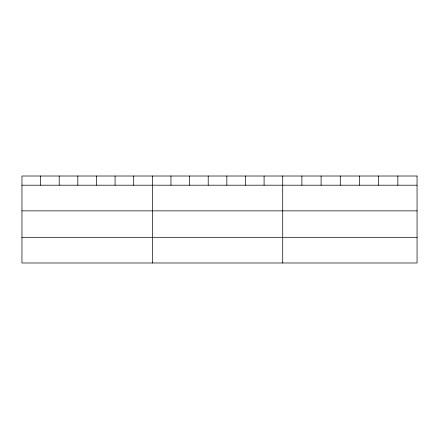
<?xml version="1.0" encoding="UTF-8"?>
<svg xmlns="http://www.w3.org/2000/svg" width="439" height="439" viewBox="0 0 439 439"><rect width="100%" height="100%" fill="white"/><g stroke="black" fill="none" stroke-linecap="round" stroke-linejoin="round"><path stroke-width="0.66" d="M21.95 185.192L417.05 185.192M21.95 210.863L417.05 210.863M21.95 237.312L417.05 237.312M397.86 176.012L397.86 185.192M378.67 176.012L378.67 185.192M359.481 176.012L359.481 185.192M340.285 176.012L340.285 185.192M321.096 176.012L321.096 185.192M301.906 176.012L301.906 185.192M282.716 176.012L282.716 262.988M264.091 176.012L264.091 185.192M245.461 176.012L245.461 185.192M226.837 176.012L226.837 185.192M208.212 176.012L208.212 185.192M189.588 176.012L189.588 185.192M170.958 176.012L170.958 185.192M152.333 176.012L152.333 262.988M133.708 176.012L133.708 185.192M115.078 176.012L115.078 185.192M96.454 176.012L96.454 185.192M77.829 176.012L77.829 185.192M59.205 176.012L59.205 185.192M40.575 176.012L40.575 185.192M417.05 176.012L21.95 176.012L21.95 262.988L417.05 262.988L417.05 176.012"/></g></svg>
